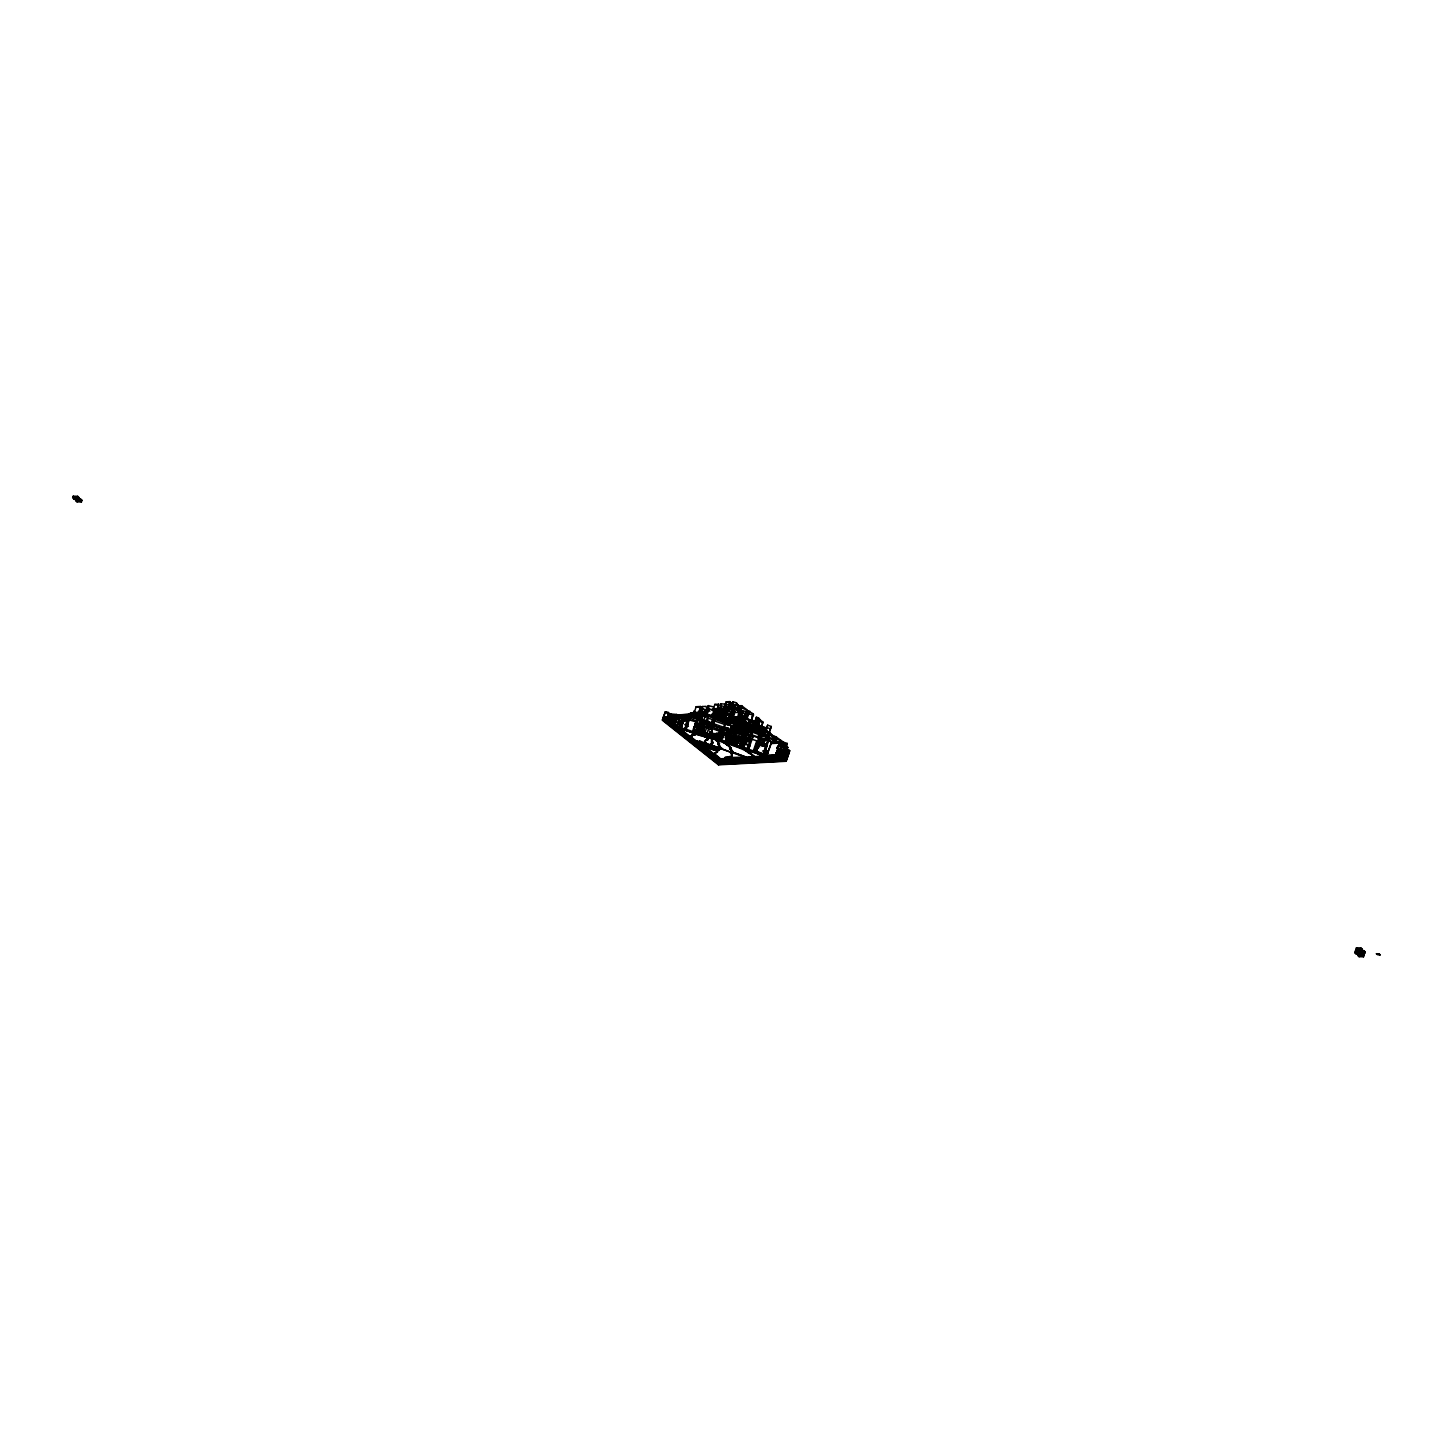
<?xml version="1.0" encoding="UTF-8"?>
<svg xmlns="http://www.w3.org/2000/svg" width="1453" height="1453" viewBox="0 0 1453 1453"><rect width="100%" height="100%" fill="white"/><g stroke="black" fill="none" stroke-linecap="round" stroke-linejoin="round"><path stroke-width="1.5" d="M716.547 734.128L722.795 737.416M717.6 734.8L722.595 735.218L720.125 733.474L716.801 733.42L718.309 735.327M719.289 733.293L719.035 734.183L722.522 733.928M708.81 725.792L711.153 724.92M713.514 723.921L709.227 725.537L713.241 724.72L709.391 722.94M753.308 724.03L751.691 722.323L755.015 721.85L753.689 722.25C751.019 723.739 754.361 720.179 751.655 720.797L752.872 713.641L747.605 710.59L748.113 712.733L745.207 718.872L741.375 717.746L740.667 715.494L742.356 710.662L747.133 711.825L747.714 714.204L743.064 712.896L742.356 710.662M748.422 725.864L731.531 715.948L748.295 726.282M748.985 725.447L737.87 719.889L734.528 716.747L748.222 724.593L749.585 728.171L746.388 728.825L749.73 727.771M749.53 725.029L749.348 726.337L747.696 723.322L736.181 716.729L743.591 721.723M772.687 739.541L775.484 741.738L772.506 740.34L772.905 737.706L775.448 738.378L754.743 721.978L756.541 716.91L755.07 722.177L756.559 725.882L755.451 726.228M767.311 739.977L769.6 733.365L773.541 735.963L772.506 740.34M774.231 741.266C776.919 735.363 772.033 741.575 775.666 741.684M774.286 740.721L772.796 739.541M786.273 748.531L785.964 749.621L789.342 752L776.447 752.672L775.739 754.688L779.989 742.683L765.949 736.344M787.871 747.441L786.927 746.679L787.871 747.441L785.946 752.182L786.509 749.04L785.746 750.82L787.435 751.71L776.574 752.273M788.361 754.815L754.307 756.613L743.101 748.241L742.973 745.407M743.609 741.43L741.829 740.848L744.735 741.847L743.9 743.082L736.653 738.705M743.101 743.046L745.952 742.501L743.518 742.338L743.7 741.139C740.158 741.23 739.559 735.672 738.723 740.739M779.48 745.825L781.351 740.54L785.782 744.554L780.588 742.792L781.351 740.54M781.314 747.133L783.076 742.047L787.199 743.427L784.729 751.056L782.441 749.875M782.386 750.257C786.127 747.205 782.368 739.686 781.696 746.969M756.777 733.347L757.721 729.678L764.096 731.749L764.914 729.315L761.626 728.225L760.754 730.841L763.497 731.549L762.498 734.673M724.357 734.528L725.447 733.511L722.413 732.911L723.431 734.201L721.396 739.886L725.991 741.52L726.482 739.014L729.261 739.05L733.402 741.684L732.584 744.136L730.278 743.282L732.984 742.901L730.696 742.083L731.967 741.847M731.622 742.61L732.076 741.212L733.965 742.32L731.967 741.212M786.109 749.185L788.289 750.638L786.218 749.875M783.076 742.047L780.915 748.586M682.202 718.89L681.711 721.251L676.898 718.381L674.791 724.429L676.753 725.138L679.114 717.873L682.202 718.89L679.604 727.299L677.588 726.645M784.729 751.056L785.437 748.495M773.541 741.411L775.63 741.339L776.61 738.742L780.352 739.958L778.626 746.933M761.245 739.958L764.968 741.212L766.821 735.2L761.554 732.403L760.119 736.526M692.191 735.472L689.103 736.326L694.97 734.419M692.173 735.272L694.734 735.127L696.514 733.347M695.061 733.91L698.73 733.892M693.099 729.043L695.842 730.623L698.475 729.806L699.329 727.39L696.695 728.207L695.787 730.986L699.511 733.256L702.217 732.584L702.907 730.568L698.802 731.586L699.274 729.987M699.656 730.369L700.164 728.643L704.087 728.316L700.201 726.228L699.075 726.682L700.818 727.626L699.402 728.571L694.952 723.903L698.693 724.048L696.586 722.849M702.453 724.52L702.144 725.61L702.126 724.284M705.94 743.155L704.868 742.32L705.522 740.485L707.302 739.759M706.176 742.447L705.867 743.464L705.123 741.611M708.229 737.234L710.045 735.345L708.864 736.417M711.57 740.976L712.66 738.814L710.59 732.984M711.425 741.575L711.807 740.267L712.588 742.864L711.661 740.867M710.898 744.808L711.934 745.752L710.735 746.624L711.861 746.115L710.753 745.207L711.334 743.137L712.606 743.064L711.334 743.137M711.861 746.115L710.753 745.207M712.37 743.773L712.733 741.72M716.202 739.341L719.471 743.664L718.999 745.28L717.945 744.445L719.253 744.572L719.344 746.679M719.671 745.462L720.688 748.804M719.126 750.293L716.347 751.328L720.761 748.913L719.471 748.967M720.615 749.312L720.942 748.095L719.635 747.95M727.19 735.727L727.39 734.401L743.972 740.195M732.185 754.216L731.749 756.05L724.993 757.703L731.604 756.45C733.801 754.616 729.406 752.254 732.04 754.616M730.986 753.78L732.693 751.891L731.204 750.166M732.258 753.707L732.802 751.582L730.441 747.895C723.903 740.086 714.822 741.811 713.732 737.052M741.339 717.855L739.922 718.309L741.557 716.928L739.65 714.331M749.494 725.919L746.315 726.554L750.111 726.427L750.293 724.593L740.049 717.909M749.076 729.152L752.254 727.099L749.003 721.251L751.873 720.27L752.708 721.505M750.965 727.154L752.327 726.791L751.11 726.337M753.998 726.791L753.181 725.138M749.076 730.859L752.472 727.481L752.145 728.607L753.417 728.534L753.889 726.918M757.285 727.899L757.812 728.788M769.963 733.129L768.564 734.146L770.054 732.784L768.855 732.33M782.005 750.329L783.912 751.201L779.861 750.565L777.264 747.332L780.842 749.73M761.772 736.162L760.409 735.708L759.392 739.323L761.554 732.403M703.143 735.291L703.997 732.712L706.031 732.748L706.104 734.128L705.395 736.144L703.143 735.291L705.413 734.837M703.997 732.712L706.104 734.128M749.657 736.962L750.947 734.946L756.613 737.325M741.339 741.993L742.247 739.123L741.193 742.41M717.655 739.232L721.178 739.468L721.887 737.452L718.472 736.816L717.655 739.232L720.761 740.394L721.324 739.068L719.562 738.796M718.472 736.816L721.451 738.36L721.887 737.452M772.651 742.338L774.358 740.867M712.333 715.221L711.171 715.366L714.64 716.456L716.22 711.461L719.562 712.46L719.108 716.529C717.074 716.492 708.737 714.131 715.021 715.167C715.584 712.678 717.945 712.842 715.984 714.93L715.148 717.382L708.864 715.239L712.206 715.621M685.634 725.737L689.085 715.784L694.316 718.091L692.627 719.526L696.132 720.742L693.008 731.694L685.943 729.206C688.559 726.936 683.037 724.121 688.395 726.409M689.085 715.784L690.284 717.146L685.943 729.206M735.109 737.652L738.051 739.613L735.109 737.652L732.911 743.773L736.199 744.935L733.256 742.992M778.281 746.243L779.135 743.464M787.199 743.427L786.491 745.97L784.166 745.171M764.26 730.223L761.263 729.17L764.26 730.223L765.204 727.608L762.189 726.591L760.718 731.567L757.249 730.096L758.266 726.246L751.074 720.543M758.339 726.845L761.39 728.807L761.862 727.39L758.266 726.246L757.249 730.096M749.766 745.77L748.64 749.221L753.308 750.91L756.813 740.812C759.283 742.047 757.921 737.361 760.682 739.395L761.19 738.142L750.474 734.31L749.93 735.527L752.963 736.617L752.091 739.305L756.813 740.812M758.066 738.978L758.775 736.762L763.66 738.469L761.572 744.408L756.94 742.192M759.846 735.272L761.445 735.836L761.971 734.274L758.902 733.202M762.952 731.458L760.682 732.73L757.721 731.658L758.412 729.86L762.952 731.458L761.445 735.836M769.6 733.365L769.218 734.455L776.229 736.889L780.533 740.303L774.994 738.669M742.374 728.28L744.663 728.443C738.07 721.324 741.829 723.14 744.808 728.044C741.393 728.843 747.641 731.44 748.858 730.223M745.68 727.644L744.408 725.065L728.679 717.709L731.531 717.782L731.004 714.949M744.227 742.211L742.465 747.187L739.958 746.206L740.503 744.608L743.446 745.571M743.555 728.171L742.138 727.208L745.698 728.843L741.993 727.608L746.188 727.59L746.461 726.137M757.794 737.724L758.284 736.271M759.592 732.512L758.92 734.473L752.109 732.112L752.781 730.223L759.592 732.512L758.139 736.671M73.213 496.218L72.65 497.834L74.103 499.178L78.498 499.251L79.061 497.634L77.608 496.29L73.213 496.218L74.666 497.562L79.061 497.634M74.103 499.178L74.666 497.562M75.574 500.522L76.137 498.906L80.533 498.978L81.986 500.322L81.422 501.939L77.027 501.866L75.574 500.522L79.969 500.595L81.422 501.939M77.608 496.29L77.045 497.907L78.498 499.251M77.027 501.866L77.59 500.25L76.137 498.906M79.969 500.595L80.533 498.978M669.506 718.472L670.759 714.84L672.049 716.928C674.501 716.529 672.557 722.159 670.777 720.561L669.942 718.908L668.126 719.126L669.724 714.549L668.235 712.261L665.202 711.897L662.314 720.179L718.472 764.823L786.109 761.281L789.76 750.783L786.491 749.058M665.801 711.879L663.858 715.73L720.016 760.391L787.653 756.85M665.202 711.897L668.253 714.331L666.909 718.163L668.398 718.4M668.689 716.474L668.507 719.435L668.689 716.474L671.504 718.599L669.361 717.019M668.489 719.072L669.324 716.656M671.704 717.292L672.103 714.131L670.741 713.895L669.797 716.129M670.741 713.895L669.034 713.423L670.378 715.784L669.415 718.327L668.362 718.145M669.942 718.908L670.65 716.892M670.905 718.527L670.796 720.615M670.541 721.051L672.049 716.928M707.157 713.078L672.648 715.276L678.569 716.202M671.758 720.724L673.03 717.092M672.666 721.088L673.175 717.328M673.92 717.455L672.757 721.233L676.517 722.268L675.609 720.779M674.573 719.344L674.446 723.848L674.755 721.306L671.377 718.636L674.573 719.344L674.755 721.306M675.899 716.874L676.735 714.458L673.03 714.168L674.464 715.73L678.17 716.038L676.735 714.458M674.882 721.578L676.135 717.945L674.01 717.6M674.446 723.848L676.135 717.945M676.299 719.834L677.352 716.765L683.164 717.364L688.304 720.27M679.695 720.597L677.588 727.154L679.568 727.79L680.858 724.629L679.986 724.266M679.568 727.79L682.71 719.217L681.112 722.995M707.92 739.686L705.886 740.231L707.92 739.686L707.03 738.596L708.901 736.308L711.007 737.198L710.299 738.378L695.66 734.183L680.894 728.225L684.526 718.509L696.387 721.996L696.132 720.742M677.352 716.765L676.026 715.893L685.907 715.33L681.094 727.717L684.726 729.061L685.58 727.154M685.925 719.943L688.032 719.834L684.726 729.061M686.07 720.034L686.779 718L686.942 720.543M686.706 719.907L687.778 716.856L685.907 715.33M684.036 729.551L695.751 733.874M687.796 718.527L684.29 717.528M689.503 713.605L694.934 717.201L689.503 713.605L707.302 712.678M707.23 712.279L690.756 713.132L702.235 719.126M686.488 726.7L689.848 717.019M691.392 714.295L690.756 713.132M686.561 730.877L681.039 727.826M693.081 712.624L702.18 717.836L693.081 712.624L698.748 713.732L700.437 706.485L696.169 706.721L693.862 713.768M691.392 718.981L692.5 715.802L697.04 717.219L694.952 718.036L691.446 716.147L692.5 715.802M692.663 715.13L691.537 713.895M693.989 710.989L693.299 713.005L694.516 711.153M694.189 715.802L695.624 715.33L702.38 718.726M695.133 712.914L703.179 716.492L694.207 712.17L698.875 713.314L698.548 711.934L707.52 711.48M701 713.423L700.473 711.443L698.675 711.534L699.02 712.914L697.277 712.933L698.857 713.623M700.437 706.485L698.748 713.732M693.008 731.694L696.695 721.233M696.841 721.578L698.13 717.836L702.053 720.143M691.955 736.181L692.409 734.564M698.239 718.073L696.441 723.249L698.548 724.448L700.364 719.289L696.55 717.255L694.57 717.964L698.112 719.98L700.364 719.289M702.18 706.558L702.816 708.937L707.048 709.954L706.085 706.376L702.18 706.558L700.328 711.843L700.982 714.222L705.195 715.239L708.247 705.613L713.26 706.848L714.113 710.136L712.061 716.02L707.048 714.785L706.194 711.498M693.771 732.475L694.806 729.878L699.619 731.694L698.584 734.292L693.771 732.475L694.806 729.878M694.825 724.302L696.314 725.138L698.112 719.98M695.696 724.375L697.531 726.954L696.496 727.39M700.982 714.222L702.816 708.937M696.586 732.839L695.66 731.586L699.656 732.857L702.362 732.167L698.366 730.841M699.619 719.816L701.2 719.834L699.274 718.781M694.734 735.127L695.188 733.511M702.689 732.494L697.93 728.607L695.787 730.986M698.403 727.335L696.75 725.229M701.781 723.322C705.232 719.526 698.021 730.024 702.762 720.034L700.618 720.742L699.347 724.375L696.714 725.701L697.567 726.573M696.368 733.747L695.66 731.586M700.727 721.342L702.943 714.967L715.294 717.873L713.096 725.011M697.422 731.495L695.515 731.985M699.638 725.083L701.381 726.028L700.673 728.044L698.929 727.099L700.764 724.611L704.651 726.7M702.943 714.967L701.109 722.087L702.762 722.995M699.928 726.609L702.071 727.771L701.363 729.787L699.238 728.643L701.381 726.028L703.979 727.59L703.47 728.571M701.799 722.05L705.268 723.921L706.812 723.285L703.343 721.414L701.799 722.05L698.929 727.099M698.802 731.586L700.782 729.261L702.907 730.568M699.783 729.86L700.164 728.643M705.341 714.84L730.114 723.303C731.113 727.426 719.035 722.177 730.532 724.175M703.579 731.84L700.055 729.061M703.325 715.711L704.996 716.62L701.926 725.483L700.382 726.137L703.833 727.989M706.776 710.898L705.595 709.99L709.972 711.116M707.193 709.899L708.156 710.662L707.32 709.5M699.511 733.256L700.782 729.261M700.8 730.06L700.019 729.152M705.886 715.948L705.05 714.767M706.485 710.699L706.013 712.442M700.164 733.765L700.855 731.749L704.015 731.386L705.813 732.675L705.105 734.691L701.926 735.036L700.164 733.765L703.325 733.402L705.105 734.691M703.579 725.174L701.944 729.896L703.652 731.24L705.304 726.518L703.579 725.174L706.031 724.121L709.682 726.645L705.304 726.518M707.048 714.785L709.1 708.901L708.247 705.613M707.793 737.979L700.709 735.109M787.926 756.032L720.307 759.574L702.889 745.734L716.983 750.747L718.2 747.478L699.529 741.012L698.839 743.028L717.491 749.494M706.285 721.578L707.756 717.328L704.996 716.62M701.926 735.036L702.634 733.02L705.813 732.675M706.539 722.286L707.756 717.328M708.229 716.729L709.645 716.256M703.325 733.402L704.015 731.386M707.03 722.668L708.029 718.036M710.88 724.993L706.321 725.901M706.794 727.317L705.05 732.312L706.794 733.983L708.537 728.988L706.794 727.317L710.154 727.426L712.297 729.479L710.553 734.473L708.392 734.401L710.008 735.454M710.117 724.357L714.022 723.158L713.387 724.974L709.554 725.973L710.19 724.157L707.811 725.029M710.808 716.093L709.191 714.985M713.35 709.173L714.822 704.396L718.69 704.196L717.437 710.245L713.296 708.792L733.038 707.756M704.632 734.564L705.341 732.548M712.533 709.99L714.567 711.807L715.185 709.554L716.438 709.845L714.84 714.458L712.224 713.841M705.323 736.58L706.031 732.748M721.523 711.516C697.658 704.996 734.855 716.093 714.803 710.862L713.859 712.043L714.567 710.027M708.501 726.082L709.827 722.304L706.013 720.143L703.833 720.87L707.883 723.158L709.827 722.304M711.897 716.947L730.387 724.575M708.937 726.337L708.919 724.884M712.642 715.948L718.109 716.874L718.89 714.767L720.052 715.82L715.984 714.93M707.829 737.924L705.486 736.617L710.463 737.942M705.014 741.902L706.049 742.864L703.343 743.972L702.743 746.134L713.568 750.02L714.022 748.785L717.255 749.948L718.2 747.478M713.496 714.513L718.89 714.767M714.64 716.456L716.275 709.3L718.527 709.827L718.418 713.913L714.113 712.878L714.803 710.862M710.245 724.847L710.172 725.81L712.46 719.344L715.312 718.636M713.096 716.819L719.344 717.836L719.798 715.021M708.446 737.615L706.739 735.817L710.862 737.597L712.115 733.456L711.643 737.779M704.868 742.32L705.758 739.777L705.014 741.702M707.211 735.999L706.903 737.052L706.885 735.218L703.615 731.749M712.46 721.832L714.004 722.214L712.497 721.723L713.659 723.521L711.153 724.193L710.59 725.81L713.096 725.138M711.116 725.483L711.28 724.52M708.392 734.528L708.701 733.493L709.754 734.564M711.57 725.21L713.786 718.835M718.69 704.196L717.437 710.245M707.03 738.596L708.337 738.742M714.658 714.713L716.22 711.461M717.437 709.046L721.16 712.242L717.292 708.192L721.269 707.974M707.52 738.269L708.12 737.107L710.426 738.051M724.738 724.629L725.301 723.013L714.858 719.308L711.516 728.371L721.941 732.076L722.504 730.459L711.57 726.772L714.785 720.924M713.804 720.942L711.57 726.772M708.083 737.634L709.663 736.707M715.294 717.873L713.078 724.248L708.955 723.285M717.473 735.363L711.48 735.272L710.699 736.526L712.115 732.821L710.408 732.639L711.225 736.362M710.226 734.473L712.297 729.479M719.108 711.57L717.292 714.349L715.385 713.895L715.294 714.858M719.162 715.748L723.776 717.219L726.228 706.975L725.501 704.106L720.979 703.833L720.034 710.099L724.756 711.207M709.518 737.161L708.901 736.308M715.148 717.382L726.809 720.361L740.685 726.845M717.346 714.513L718.182 712.097M708.428 747.26L706.049 748.241L708.428 747.26L717.128 750.347M715.875 711.461L717.964 711.443L718.236 713.877L720.379 708.12L723.521 708.882L722.74 714.295L719.526 713.278L719.126 711.752L720.579 712.297M718.981 711.298L721.651 711.116M707.048 736.653L710.735 737.997L711.48 733.474L710.408 732.639M714.168 735.109L712.642 735.89L713.932 735.345L711.28 731.386M720.034 710.099L720.979 703.833M740.558 727.263L717.691 717.237M718.109 716.874L719.562 712.46M712.479 733.511L712.079 732.239M718.363 713.459L724.193 716.002L723.776 717.219M719.526 713.278L720.379 708.12M744.099 728.661L743.137 725.937L734.855 721.723L714.912 715.639M712.715 734.582L711.625 734.873M720.379 713.714L720.797 709.645M711.425 739.777L712.696 739.704M706.449 736.671L705.813 733.965L713.096 734.946L713.877 733.674L713.823 735.654M724.193 716.002L723.757 714.367L721.051 713.605L720.198 716.383L720.561 713.695L719.344 717.836L740.54 725.955L736.09 723.485M713.95 739.177L712.896 735.182M719.598 718.036L718.327 716.383M712.66 738.814L711.843 737.252M713.932 735.817L712.606 733.111M719.181 713.859L723.63 714.767L723.903 716.801L720.652 716.492L725.755 718.036M713.586 737.452L713.223 735.89M714.803 734.51L716.656 733.819M742.356 725.519L720.597 717.201M724.902 705.559L726.209 701.817L729.987 701.617L728.389 708.392M724.03 708.337L725.501 704.106M788.489 754.416L754.161 757.013C743.373 745.988 726.01 745.879 714.331 737.016C713.005 739.577 716.293 734.818 713.841 736.762M721.487 717.146L720.779 716.093M723.34 715.566L722.177 715.276L722.595 714.059M714.749 736.526L717.273 735.509M725.501 708.737L724.066 707.048M714.894 737.18L715.602 735.164L719.834 737.125L714.894 737.18L716.038 738.215L716.747 736.199L715.602 735.164M723.158 713.568L722.559 712.733L726.464 714.041M723.957 711.225L723.521 712.624L725.138 712.152M726.391 704.269L724.884 708.592L725.574 711.171L727.081 706.866L726.391 704.269L729.842 705.105L728.462 710.989M722.867 735.89L716.838 733.583L720.107 736.271L719.144 739.141L716.147 739.105L715.148 738.197L716.801 733.42M721.651 718.835L725.665 719.126L735.345 723.14M722.105 733.493L720.034 738.978L715.675 736.435L716.838 733.583M714.912 734.201L716.293 736.017L715.058 733.801M722.849 717.6L725.901 717.637L724.448 717.128L723.957 714.077M727.826 710.463L732.185 711.57L732.839 713.986L729.842 713.26L728.48 718.854L724.302 717.528C721.069 711.443 730.514 704.578 726.736 715.167M716.147 739.105L718 734.346M725.792 712.642L726.3 713.568L722.831 710.317L724.884 710.808L724.175 707.938M719.798 731.24L722.577 731.749L721.941 733.365M719.998 730.768L714.803 728.807L719.998 730.768L720.416 729.678M724.302 717.528L725.901 712.933L725.41 709.881M728.679 705.359L729.987 701.617M713.568 750.02L714.458 747.568L717.673 748.731M717.945 744.445L719.217 744.372L717.637 741.756L714.059 738.869M715.948 735.254L718.944 734.837M726.228 715.058L727.771 710.245M719.616 733.765L718.781 736.181L715.984 735.999M720.833 731.131L722.541 731.84M728.825 707.992L729.842 705.105M718.799 735.236L720.125 733.474L712.043 733.656M725.737 717.964L727.335 713.369L725.901 712.933M721.124 736.925L719.78 735.4L720.561 733.166M725.846 718.272L727.335 713.369M717.546 751.782L713.714 753.816L717.401 752.182L716.492 750.929M722.577 728.861L722.014 730.478L723.576 728.843L712.133 725.156M729.043 711.135L730.078 705.995M718.054 742.628L718.69 743.209M728.716 711.934L730.35 706.067M720.761 737.961L721.614 735.545L720.034 738.978M723.067 728.843L723.63 727.245L713.205 723.54L712.642 725.156L723.067 728.843L725.301 723.013M732.185 710.517L728.679 706.394L733.602 706.14M732.548 701.926L733.075 704.196L737.634 705.323C737.325 701.309 729.86 700.4 731.022 706.285L731.549 708.555L734.6 709.3M721.523 735.055L723.013 732.748L727.717 733.075M722.177 732.784L726.536 733.493L728.08 735.708L725.991 741.52M732.839 701.908L731.331 706.267L733.42 706.757M718.599 743.5L719.326 744.063M723.013 735.49L721.85 735.327L722.976 734.746M722.559 733.402L723.013 732.748M730.895 709.282L730.35 708.011M721.796 735.799L721.905 734.274L720.216 734.183L721.56 735.727M747.587 726.482L732.784 718.472L728.389 717.473L727.899 718.763L740.213 724.284M728.48 718.854L729.842 713.26M731.549 708.555L733.075 704.196M720.761 740.394L721.451 738.36M724.411 729.915L726.682 729.224M724.666 729.261L723.776 728.516L726.282 729.333M728.679 717.709L736.344 720.997M723.594 732.893L722.141 733.384M731.694 710.136L731.041 708.864M719.689 738.396L722.468 738.324L724.248 732.802M728.879 719.144L728.044 718.363M728.244 717.873L731.24 718.599L730.714 715.766L731.386 718.182L729.115 717.201M733.91 706.067C730.241 721.269 733.783 699.565 734.383 707.302L732.584 712.424L733.874 704.923L735.854 705.413L731.24 718.599M719.162 748.567L710.826 745.425L720.634 749.058L720.942 748.095M729.987 717.709L729.243 716.801L731.658 717.382M725.447 732.966L726.682 733.565M737.888 711.916L738.451 705.577L735.727 704.868L734.056 710.535L732.021 710.68M723.031 742.102L721.088 739.541M726.064 733.002L727.553 732.948L726.881 733.565M727.644 731.186L726.736 730.986L728.788 728.262M727.136 729.969L724.266 729.787M730.641 720.27L729.715 719.035M723.376 741.775L763.897 755.705L743.882 749.385M731.604 718.109L746.188 724.575L747.732 726.082L747.242 727.335M733.456 713.332L734.037 712.351L733.184 713.75M735.708 705.958L736.725 703.052M727.099 733.038L732.93 735.454L733.493 733.838L729.152 732.294L728.552 734.019L730.26 729.642L732.003 730.096M728.262 729.624L730.805 729.678L730.151 730.423M732.621 713.932L732.966 715.675L731.24 714.149M734.292 712.751L733.075 714.059M724.066 742.828L723.267 741.393M729.533 729.624L729.006 729.606M733.42 716.91L735.073 712.152L734.128 709.573L740.104 711.007L740.994 713.278L739.341 718.054L733.42 716.91L732.475 714.331M712.024 745.534L745.952 757.449L754.27 756.704M728.171 738.633L729.588 738.088L727.39 734.401M727.971 732.966L722.722 731.204L725.229 724.629L714.295 720.924M726.536 738.015L727.172 739.032L725.374 737.216M727.826 742.665L728.225 741.593L730.659 742.465L730.26 743.536L727.826 742.665L730.151 736.471L727.572 736.38L726.282 733.547L727.935 734.074L727.226 736.09L729.442 738.487L725.901 737.089M730.732 726.282L733.438 726.536M732.548 721.088L730.786 719.871M726.337 739.414L729.134 739.468L732.112 741.902L726.337 739.414L727.045 737.397L729.824 737.452L733.783 740.739L728.062 738.033M731.803 737.343L727.862 735.654L731.84 737.252M732.821 721.197L734.237 720.724L744.263 725.483L745.353 728.116L745.97 726.791M725.338 743.664L724.302 742.12M731.586 725.919L729.152 732.294M738.451 705.577L737.27 708.991L742.447 713.187M730.605 726.682L731.785 726.3M718.472 764.823L720.579 758.775L788.216 755.233M726.137 741.175L731.767 742.211M743.064 737.234L730.151 732.294L731.477 728.716L741.829 732.439L744.499 725.301L741.884 724.375L739.922 729.569L740.485 727.953L737.034 727.281M731.931 727.263L734.709 726.464M726.391 744.499L725.574 742.955M727.481 740.685L728.316 738.233M732.149 726.391L730.768 726.536L732.693 726.464M732.076 737.016L731.368 739.032L729.17 737.234L729.878 735.218L734.728 736.798L732.076 737.016L729.878 735.218M740.703 727.572L737.052 727.644L737.416 726.046L733.928 724.811L733.329 726.536L725.083 723.576L740.467 728.353M740.031 706.612L737.525 704.614L740.031 706.612L738.778 710.245L736.707 709.754M733.057 727.39L733.62 725.792L740.249 727.208L737.198 727.245L740.467 729.006M736.453 717.673L739.631 717.237L738.723 714.967M740.921 705.595L739.068 710.971L741.811 705.831L740.921 705.595L741.593 708.011L739.722 713.387M727.245 745.353L726.645 743.791M733.983 726.409L732.566 726.881M735 742.465L733.928 741.629L736.017 736.235L733.765 735.4L733.057 737.416L734.274 738.342L729.315 736.834L730.75 738.524L727.862 735.654M729.17 737.234L730.587 737.216L731.277 735.2M737.47 717.746L739.123 712.951L740.994 713.278M727.081 741.484L729.606 741.339M731.458 736.29L744.118 739.795M739.468 713.332L741.593 708.011M730.587 737.216L731.876 735.672M730.568 740.412L731.131 739.177L733.928 740.322M730.26 743.536L731.44 740.176L727.317 738.633M732.639 738.705L735.036 738.596L734.491 740.976L731.658 739.577L733.166 735.599M739.159 722.65L738.088 721.796M741.411 717.346L740.485 716.093M746.061 757.14L732.657 752.2L746.097 757.031L724.993 757.703M733.057 737.416L735.055 732.221L743.627 735.618L742.501 738.851L733.801 735.763M738.56 721.778L739.014 720.797M730.641 749.694L729.824 748.132L731.113 748.059L730.641 749.694L732.566 752.291M731.549 743.064L733.529 737.924L737.18 738.887M732.911 740.376L733.638 738.233L737.143 739.323L735.581 741.611M730.441 747.895L727.499 744.644M739.849 744.735L739.323 746.061L736.562 745.08L738.814 738.742L737.924 737.797L734.419 737.034L733.402 739.432L731.658 739.577M732.149 738.978L734.019 738.814L736.017 736.235M737.852 727.608L739.74 727.317L739.232 728.334M739.922 718.309L741.121 718.763M741.193 718.254L743.064 712.896M732.584 744.136L733.402 741.684M738.051 728.044L740.812 727.971M738.269 729.243L739.704 725.047L744.935 726.9L743.718 730.151L744.372 728.516L739.068 726.682M741.066 727.808L737.47 727.626L740.848 727.172M740.976 719.162L742.392 718.69M731.785 735.745L735.581 738.941L733.111 737.27M739.995 728.498L738.197 727.626M743.482 718.363L745.171 713.35M745.571 713.369L746.806 709.79L741.811 705.831M736.035 741.103L738.16 742.229L736.58 740.939M739.995 729.551L739.432 731.168L737.942 729.915M741.884 724.375L741.321 725.991L743.936 726.918L744.499 725.301M750.238 725.882L743.718 719.526M732.802 751.582L732.403 752.908L722.413 749.203M737.615 737.361C749.966 747.278 727.39 730.623 744.208 739.486L744.989 740.067M738.033 737.724L738.088 740.431L738.796 738.415M744.717 718.636L746.406 713.786M746.007 715.039L747.605 710.59M736.199 744.935L738.324 738.742M741.847 728.371L745.807 730.096L743.645 735.926L745.353 736.653M745.207 718.872L746.896 714.022M744.426 721.905L749.403 725.428M738.887 740.285L734.419 737.034M745.734 727.753L741.52 728.316M741.829 732.439L742.392 730.823L736.308 728.661M742.519 730.496L743.5 727.535L742.519 727.408L745.098 728.897M751.655 720.797L746.37 719.489L748.113 712.733M738.505 728.298L744.59 730.459L743.773 732.712L742.047 732.094L743.155 728.879L746.206 727.281L741.302 728.462M743.682 727.771L742.592 728.389M738.596 743.082L736.562 742.047L740.739 743.718M744.081 728.498L744.208 726.772M749.694 711.098L747.696 716.838L745.607 716.311M739.904 741.175L740.612 739.159M744.426 728.788L744.971 727.699M723.412 727.808L742.883 734.982L743.446 733.384L732.13 729.37M745.153 728.316L745.353 727.226M739.323 746.061L741.557 739.813L738.832 738.905L738.433 739.759L741.175 740.739M741.557 739.813L740.195 745.534M743.845 728.534L745.189 729.642L744.644 731.259L749.203 730.441L748.477 731.803M745.607 728.153L746.206 727.281L744.39 728.28M740.322 744.39L739.305 743.664L742.665 745.171M739.958 746.206L742.519 738.832L744.208 740.34L742.519 738.832M743.718 728.934L747.55 728.734L746.606 727.771L748.422 726.1M742.683 739.486L741.575 741.248M751.473 725.029L749.003 721.251M748.949 721.959L749.566 720.615M743.3 739.523L742.955 741.23L747.895 741.611M748.204 725.991L748.168 728.643L747.914 726.845M747.55 728.734L746.043 727.989M743.609 741.193L746.206 734.274L743.518 742.356M747.841 729.006L749.112 728.934M749.73 727.717L748.676 726.863L750.257 726.028M749.439 721.033L750.856 720.561M743.791 742.429L746.061 742.211M746.479 734.019L746.951 732.875M747.478 731.949L746.896 734.165L750.783 738.451L747.859 738.996M751.455 719.925L752.981 714.077M747.296 740.34L744.899 737.706M748.059 734.709L746.987 733.874L748.386 735.89M747.895 729.37L749.149 729.424L748.277 730.496L750.82 733.22M751.455 720.761L753.435 714.204M742.665 747.369L743.391 746.079L739.777 744.917M747.441 739.94L746.896 741.302L744.372 739.05M746.951 734.419L748.495 729.969M747.696 729.406L750.493 728.371M750.711 720.96L751.873 720.27M743.264 746.497L744.735 741.847M744.971 737.761L749.675 738.578L752.781 730.223M747.46 734.274L749.149 729.424M750.111 726.427L750.384 725.483M746.152 743.3L743.7 741.466L745.171 742.047M743.101 748.241L742.81 746.951M744.753 744.208L746.17 743.754L742.737 743.7M751.728 720.688L752.926 720.488M743.536 747.859L746.878 738.396L750.42 739.631L747.005 749.094L743.536 747.859L744.771 744.445M752.563 722.668L753.144 720.652M746.115 738.378L747.641 737.615M751.001 732.712C749.875 734.728 748.949 729.987 752.309 734.401M752.836 722.65L751.691 722.323M748.241 736.29L748.549 736.889M750.493 729.806L751.51 728.716M743.101 740.812L746.715 741.756L747.587 739.541M750.929 738.051L748.077 737.815M748.458 737.18L750.293 737.307M752.454 731.168L751.364 729.115M749.748 736.725L749.457 735.763L750.238 736.725M752.963 725.846L754.125 726.391L753.417 728.534M747.859 741.484L750.474 734.31M751.455 729.006L753.762 724.048M754.089 724.793L752.836 727.045M754.815 722.577L761.663 726.9M751.255 733.547L748.422 730.096M752.872 729.261L752.273 732.966L752.872 729.261L757.612 730.913L757.013 732.312L752.999 730.805L752.164 733.22M757.049 724.284C752.999 723.521 757.158 713.695 759.81 719.507L758.066 724.557C753.707 725.574 763.025 711.77 756.777 724.339M755.542 723.34L757.358 717.564M753.471 730.06L750.965 732.821M755.342 722.995L757.195 717.582M755.197 726.191L757.776 725.029L761.517 726.373L771.016 734.982L771.361 734.11M754.652 729.569C756.613 728.153 753.816 730.913 757.558 732.621M749.058 746.243L747.659 745.443L749.512 746.551M755.923 729.497L755.578 727.626L756.069 729.097M755.578 727.136L756.359 725.501L755.851 726.318M748.64 749.221L752.963 736.617M761.336 727.154L763.061 722.195L760.337 727.39L756.977 725.301L759.81 719.507M755.814 730.714L754.961 729.46M756.323 725.61L757.776 725.029M748.277 752.872L743.228 747.841M763.061 722.195L760.264 719.98L758.539 724.938L756.977 725.301M756.486 731.586L755.96 730.314M757.285 730.877L757.721 729.678M757.794 727.208L762.135 726.881M749.984 753.689L748.513 752.164M757.14 733.493L758.412 729.86M757.903 731.749L757.467 732.966L757.576 730.623M759.065 727.136L760.319 726.536M760.7 730.823L761.154 729.406L764.496 730.514M761.009 729.806L762.189 726.591M757.703 741.121L754.252 751.056L758.757 754.325L766.566 755.56L771.597 742.102L767.856 740.195L762.988 754.161L756.286 751.655L758.811 744.408L759.574 743.446L766.912 746.188L764.369 753.453L762.988 754.161M788.634 754.016L766.712 755.16L758.884 753.925L754.416 750.62L758.702 739.196M761.118 731.64L759.41 736.362L759.992 734.873L762.244 735.599M754.488 750.656L758.993 739.286M755.524 749.221L759.283 738.887M755.851 749.603L756.85 750.711L755.415 749.348M757.267 748.277C753.471 746.188 759.483 747.732 758.248 746.424M763.751 728.062L767.093 730.187M757.213 750.039L755.596 748.458M759.556 741.993L761.572 743.427C767.42 741.956 753.508 742.12 761.227 744.481M757.322 749.911L756.486 751.401L753.362 750.747M761.19 738.142L757.231 749.312L755.832 748.804M761.608 736.562L762.934 733.311L765.913 734.274L762.789 733.729M763.061 732.802L763.915 730.332L761.172 729.624M759.574 743.446L756.286 751.655M764.096 731.749L764.914 729.315M759.992 744.045L760.682 742.029M757.721 751.728L761.735 753.235M760.518 743.882L758.375 742.828L761.063 744.245M764.296 734.146L765.44 731.513L769.127 732.839L767.965 735.472L764.296 734.146L767.656 725.174L771.325 726.5L768.982 733.238L765.295 731.912L767.656 725.174M760.882 744.572L761.59 742.556M763.897 735.472L764.605 733.456L769.055 736.689M760.882 745.443L761.935 742.465M762.207 743.555L761.499 745.571L764.714 745.988L765.422 743.972L763.751 743.318L762.207 743.555L766.621 745.407M765.295 736.035L769.527 735.454M765.568 736.762L766.276 734.746M762.389 746.243L765.513 737.833L770.453 740.376M765.804 736.744L766.512 734.728M763.043 745.335L763.751 743.318M765.404 739.305L766.821 735.2M767.238 735.799L769.382 735.854M766.094 739.631L766.784 737.615L769.781 737.924M761.063 755.142L757.176 753.399M761.772 743.845L764.26 745.807L761.626 744.245M766.385 739.613L767.093 737.597M767.965 735.472L771.325 726.5M766.058 746.206L770.417 733.656M767.202 754.252L763.679 754.071L766.93 754.888M763.969 754.034L768.728 740.521M768.837 739.74L769.527 737.724M764.714 753.58L767.329 753.853M765.295 751.909L767.856 752.581M764.986 754.307L767.075 754.47M765.767 751.274C758.92 750.093 774.286 753.344 765.168 750.529M765.168 752.309L766.167 752.109M766.294 753.944L766.494 752.872L764.641 752.454M765.313 750.111L767.366 750.874L764.768 750.638M772.651 735.636L772.197 736.453L763.061 728.026M766.712 754.071L768.128 752.073L765.041 750.929L764.659 749.348M772.269 739.65L773.541 735.963M771.597 742.102L767.565 753.689L764.478 752.545M772.342 736.035L773.287 736.998L772.052 737.979M776.229 736.889L775.375 739.359L772.615 738.524M775.393 742.265L776.61 738.742M776.992 748.313L777.246 747.423L780.879 749.639M779.48 743.119L781.024 744.354L778.717 743.609L781.169 743.954L779.607 742.719M782.822 742.701C782.241 758.629 772.124 742.774 781.896 751.419M775.956 754.27L779.989 742.683M780.606 742.61L779.335 746.243L780.225 743.754L781.46 744.19M778.499 750.983L777.9 750.166L780.007 750.438L777.101 748.004M782.441 742.701L779.861 750.838M785.02 746.134C779.189 748.422 781.133 742.665 785.02 746.134L783.276 751.128L776.865 751.473M783.948 751.092L781.896 750.638L787.58 751.292L785.891 750.42L787.308 752.109L789.76 750.783M785.619 751.237L786.927 746.679M785.328 747.478L786.636 748.64L786.327 751.31M786.872 749.748L786.164 751.891M788.561 749.839L788.144 751.056L786.073 750.275M788.452 751.292L788.852 750.075M1355.322 951.061L1356.775 952.405L1361.17 952.478L1360.607 954.094L1356.212 954.022L1354.759 952.678L1355.322 951.061L1359.717 951.134M1355.885 949.445L1356.448 947.828L1360.843 947.901L1362.296 949.245L1361.733 950.861L1357.338 950.789L1355.885 949.445L1360.28 949.517L1361.733 950.861M1356.212 954.022L1356.775 952.405M1357.338 950.789L1357.901 949.172L1356.448 947.828M1357.683 955.366L1358.246 953.749L1362.623 953.822L1364.095 955.166L1363.532 956.782L1359.136 956.71L1357.683 955.366L1362.079 955.438L1363.532 956.782M1358.809 952.133L1359.354 950.516L1363.749 950.589L1365.221 951.933L1364.658 953.549L1360.262 953.477L1358.809 952.133L1363.186 952.205L1364.658 953.549M1360.28 949.517L1360.843 947.901M1359.136 956.71L1359.699 955.093L1358.246 953.749M1360.262 953.477L1360.825 951.86L1359.354 950.516M1362.079 955.438L1362.623 953.822M1363.186 952.205L1363.749 950.589M1376.427 953.804L1380.314 954.748L1376.445 953.731L1379.369 953.767M1377.39 954.694L1380.314 954.748M761.572 744.408L762.534 741.702M763.66 738.469L762.189 740.558M746.878 738.396L746.061 740.594L749.53 741.829L750.42 739.631M754.906 750.783L756.105 746.697L757.939 747.296M719.834 731.15L719.289 732.548L722.341 733.62M721.941 732.076L724.175 726.246M724.103 730.223L724.647 728.825M726.736 730.986L727.917 727.953M730.151 732.294L732.058 727.408M730.314 732.058L731.368 729.352M733.928 724.811L731.586 730.986L733.166 726.772L736.635 728.007M737.416 726.046L735.69 730.587L737.071 726.718L743.155 728.879M739.704 725.047L738.07 729.588L732.784 727.735M742.047 732.094L744.027 732.058M744.281 728.534L744.935 726.9M742.883 734.982L745.371 728.498L739.268 726.337M742.501 738.851L745.807 730.096M743.337 742.011L745.135 737.325L747.932 738.215M700.509 743.427L701.145 741.593M747.005 749.094L748.168 746.079M758.72 745.244L757.649 748.113L755.397 748.713L756.414 749.566M758.92 744.644L756.45 743.391L758.866 744.844M689.321 719.526L690.284 717.146M714.458 747.568L703.452 744.118L699.529 741.012M755.433 728.026L756.069 726.7M680.858 724.629L679.677 727.499L677.697 726.863M680.894 728.225L682.347 724.647M721.396 739.886L718.926 735.781L716.42 735.618M721.578 734.473L723.431 734.201M716.983 750.747L717.637 749.094L703.343 743.972M722.468 738.324L722.886 737.18M757.213 729.17L759.683 729.37M728.08 735.708L727.662 736.725L723.067 735.073M749.348 736.326L750.856 733.111M765.204 727.608L760.173 726.936M732.911 743.773L733.384 742.574L736.834 744.408M765.513 737.833L764.714 739.631L768.201 740.848M763.915 742.392L763.134 744.19L765.422 743.972M688.123 719.853L687.269 721.76L683.636 720.416M727.172 735.654L727.59 734.564M736.562 745.08L737.107 743.827M753.635 727.626L754.125 726.391M786.019 752.182L786.218 750.148M753.035 725.556L752.545 721.905M771.906 738.378L773.287 736.998M776.447 752.672L777.083 751.038M767.856 740.195L770.017 738.524M766.784 755.16L767.838 752.89L762.607 750.965M765.132 750.892L767.983 752.472M751.51 732.675L752.036 731.694M745.698 735.708L747.568 731.912M747.005 733.529L745.552 736.126L743.863 735.381L745.643 735.89M744.572 738.941L746.442 735.145M744.154 740.158L745.879 736.762M748.349 730.387L746.733 733.311L747.605 733.62M747.151 733.129L749.003 729.824L745.207 729.66M746.588 734.746L748.44 731.44L747.677 733.075M745.607 737.561L746.243 736.435M699.619 731.694L694.461 730.459M698.584 734.292L699.056 733.311L696.732 732.439M752.436 727.59L752.981 726.627M747.441 733.638L747.823 732.675M710.808 736.235L711.77 734.473M753.78 729.842L756.196 725.81M766.912 746.188L765.513 746.896L758.811 744.408M764.115 753.635L764.805 752.236M707.629 737.961L708.337 736.925M701.218 724.193L701.962 723.049M778.517 748.695L777.137 747.732L780.279 749.766M748.077 731.186L742.374 729.079M747.932 731.586L744.771 730.859M747.223 733.602L748.023 732.657L744.208 732.475M747.096 734.019L743.936 733.293M746.878 734.619L747.605 733.856L743.791 733.692M747.805 728.207L741.175 728.861M752.018 728.698L753.29 730.841M751.11 729.951L753.671 727.826M757.376 727.535L759.211 726.736M749.167 730.55L750.638 729.406M786.618 749.694L787.653 749.712M707.756 737.561L707.266 739.868M714.022 753.308L720.579 758.775M715.076 736.181L715.239 734.873M687.65 718.527L685.326 719.78L683.201 718.599L686.779 718M708.646 725.683L710.517 724.92M699.238 728.643L700.673 728.044M687.124 725.41L688.123 724.993M696.841 725.301L701.49 723.667M697.767 726.246L702.308 724.938M696.35 727.118L700.509 725.537M684.708 724.738L687.033 723.939M707.193 725.864L709.355 725.12M702.834 723.231L699.311 724.502L696.06 722.486M699.202 724.811L701.527 724.03M696.314 725.138L698.548 724.448M697.93 728.607L696.496 728.97L702.217 732.584M738.814 738.742L737.652 739.032L739.141 739.65L737.506 739.123M736.943 741.048L738.106 740.758M760.264 719.98L758.72 720.343L762.062 722.432M757.612 717.855L758.793 719.235M713.205 734.637L714.785 734.455M713.677 724.157L711.098 722.468M731.168 737.688L733.638 738.233M745.298 727.917L741.411 728.08M732.294 738.578L735.327 738.251L733.329 737.397M764.605 733.456L762.316 734.528L766.784 737.615M749.966 737.779L748.894 738.851L746.261 737.979M728.171 706.83L733.456 706.539M724.593 707.411L733.329 706.957M724.466 707.811L733.184 707.357M713.205 709.191L732.893 708.156M712.388 709.627L726.191 708.901M704.578 710.444L708.901 710.208M712.242 710.027L726.155 709.3M704.433 710.844L708.755 710.608M707.375 711.879L693.898 712.588L694.988 713.314M700.273 713.151L697.422 712.515M671.631 715.33L707.102 713.477M673.72 715.621L698.094 714.349M677.098 715.839L695.133 714.894M738.796 712.569L739.74 712.533M685.979 715.766L692.754 715.421M734.001 713.26C731.077 712.896 735.69 715.076 733.311 713.35M667.799 717.11L663.294 717.346L719.453 761.99L787.09 758.448M720.452 715.003L719.289 715.348L719.943 714.095M715.13 716.038L716.583 716.91M698.13 717.836L696.714 718.309L698.003 718.254M734.564 726.863L731.64 726.718M752.291 728.207L753.562 728.135M752.254 728.298L753.526 728.244M692.282 734.964L694.879 734.728M719.035 734.001L720.452 733.474L719.181 733.602L719.98 735.4M720.434 733.638L719.144 733.692L719.526 735.018M689.212 736.017L692.1 735.781M721.451 734.891L722.559 733.819L728.589 736.108M712.751 735.581L714.041 735.527M711.534 739.468L712.842 739.305M745.443 740.939L742.065 740.14L741.593 741.084M704.723 743.137L706.013 743.064L704.687 743.228M712.497 743.373L711.225 743.446L712.46 743.482M718.182 743.736L719.471 743.664M736.181 743.064L737.852 743.228M718.054 744.136L719.362 743.972M744.735 742.774L746.297 742.973L743.555 741.865M745.752 742.901L743.246 742.646M770.816 743.573L779.771 743.119M778.626 745.171L779.734 745.117L778.844 744.39M778.481 745.589L779.589 745.516L778.99 743.99M730.75 749.385L729.697 748.531L731.004 748.368M729.588 748.84L730.859 748.767M777.5 746.588L778.427 745.825M731.131 753.38L732.403 753.308M768.056 752.2L766.312 751.855M776.719 751.873L785.946 751.383M776.302 753.072L789.197 752.4L785.692 749.621L787.726 750.892M776.156 753.489L789.052 752.799M776.011 753.889L788.925 753.217M775.884 754.289L788.779 753.617M788.071 755.633L720.434 759.174L706.194 747.841M787.798 756.432L720.161 759.973L689.358 735.618M787.508 757.249L719.871 760.791L663.712 716.147M787.381 757.649L719.744 761.19L663.585 716.547M787.235 758.048L719.598 761.59L663.44 716.947M786.945 758.866L719.326 762.407L663.149 717.746M786.818 759.265L719.181 762.807L663.022 718.163M786.672 759.665L719.035 763.206L662.877 718.563M786.527 760.064L718.89 763.606L662.731 718.963M786.382 760.482L718.763 764.006L662.604 719.362M786.255 760.882L718.617 764.423L662.459 719.78M743.827 740.594L727.281 734.691M742.774 741.03L743.682 740.994M687.778 716.856L679.604 717.982L682.383 719.326M713.732 734.074L714.912 734.037M714.24 722.541L712.37 722.123L713.95 721.687M716.129 735.218L717.382 735.2L716.801 734.001M716.747 736.199L716.838 737.089M713.714 734.201L719.889 734.165M711.734 734.564L717.691 734.546M77.59 500.25L81.986 500.322M1357.901 949.172L1362.296 949.245M1360.825 951.86L1365.221 951.933M1354.759 952.678L1359.154 952.75L1360.607 954.094M1359.699 955.093L1364.095 955.166M708.664 733.602L711.77 733.838L710.517 733.656M708.537 734.128L710.245 733.638M744.499 731.676L748.295 731.84M744.354 732.076L748.168 732.239L746.66 733.529M744.081 732.875L747.877 733.057M743.718 733.892L747.532 734.056M719.78 735.4L721.487 735.49M739.123 712.987L735.073 712.152M722.214 734.6L723.285 734.691M707.665 725.428L709.246 725.592M713.241 734.546L711.48 733.474M708.537 728.988L711.97 729.46M712.061 733.02L710.335 732.839L711.407 733.674M722.831 735.145L719.707 734.528L721.941 735.4M719.671 734.619L721.651 734.891M705.995 733.456L710.39 734.019M705.94 734.292L707.012 736.544M730.078 714.258L727.444 713.677M676.099 716.674L678.86 717.146M684.726 716.819L688.776 717.346M668.253 714.331L669.724 714.549M741.557 727.681L743.246 727.935M672.757 714.967L678.714 715.802M684.254 717.619L687.905 718.218M670.759 714.84L675.064 715.548L677.788 718.636L676.426 718.418M741.666 727.917L742.81 728.116M670.378 715.784L674.428 716.492L672.539 714.876M739.486 717.637L734.528 716.747M763.824 753.671L765.132 753.907M716.402 712.043L714.495 711.57M739.105 727.844L740.939 728.207M724.23 713.278L724.302 716.511M720.634 714.822L722.159 715.148M764.514 752.872L767.456 753.617M747.441 744.626L748.894 744.971L747.005 744.299M747.296 745.026L748.767 745.371L746.878 744.699M730.877 712.551L734.037 713.169M731.095 713.332L733.311 713.75M730.986 713.641L733.166 714.149M721.505 705.867L726.228 706.975M738.36 714.585L740.358 716.492M726.209 701.817L730.332 702.798M707.738 709.573L709.191 709.809M707.629 709.881L709.046 710.208M727.009 714.367L724.212 713.042L726.881 714.767M708.519 718.418L712.46 719.344M710.953 722.886L713.369 723.449M728.716 709.918L728.788 711.316M712.497 710.099L715.348 710.699M712.388 710.408L718.963 711.97L718.527 709.827M717.818 711.843L714.64 711.171L714.694 712.242M715.312 710.789L718.345 711.425M730.55 706.812L727.081 706.866M740.667 715.494L743.863 716.275M730.132 717.31L731.749 717.709M724.012 710.662L721.578 709.827M709.1 708.901L714.113 710.136M708.428 721.56L705.795 721.251M696.169 706.739L700.782 707.865M748.368 713.75L753.653 715.076M751.8 720.397L753.253 720.833M726.173 714.858L723.812 714.495M746.806 709.79L741.339 707.974M734.383 707.302L739.087 708.501M723.63 712.315L725.011 712.551L723.776 711.734M722.323 714.876L723.485 715.167M720.815 714.64L720.27 715.784M714.059 709.7L719.09 711.007M742.864 743.282L744.899 743.809M743.264 744.118L744.626 744.826M743.119 744.517L744.499 745.226M718.981 705.849L714.822 704.396M718.182 716.783L719.09 717.037M717.619 713.714L718.999 714.077L715.494 712.297M767.311 750.892L764.914 750.238M736.925 727.045L735.763 726.736L736.834 727.553M766.022 752.509L767.729 752.981M753.798 721.941L755.687 722.922M755.179 749.966L756.632 751.001M716.438 717.31L717.546 717.655M772.76 738.106L775.521 738.941M755.742 748.059L757.503 748.513M711.153 715.784L713.241 716.42M759.828 728.952L757.431 727.499M757.685 732.003L757.431 730.478L763.188 732.403M721.632 716.747L722.995 717.201M721.941 718.49L719.744 717.637M705.686 713.659L706.957 713.605L706.34 711.098M706.031 715.548L708.374 716.329M726.282 740.758L727.226 741.084M763.334 732.003L760.627 730.786M786.345 749.457L787.98 750.529L785.183 747.877M699.329 741.775L695.624 740.994L699.202 742.174M695.733 740.685L699.293 741.884M722.559 748.804L719.453 746.37M775.484 741.248L779.498 742.737M760.827 735.2L766.403 737.089M772.651 739.65L774.431 740.14M772.542 739.94L774.304 740.558M780.098 744.172L781.314 744.59M758.757 733.602L761.844 734.691M758.666 734.019L761.699 735.091M749.73 737.743L750.892 738.142M738.705 727.953L744.808 730.114L745.371 728.498L743.5 727.535M736.508 728.334L744.336 731.095M738.941 729.896L745.026 732.058M732.603 728.389L744.771 732.693M744.463 733.656L746.17 734.383M724.375 726.99L727.862 728.225M744.208 734.31L745.916 735.036M723.449 727.717L732.948 731.059M730.605 731.295L733.474 732.421M729.479 731.64L733.801 733.293M731.785 742.011L733.129 742.501M743.682 747.46L747.133 748.676M710.862 746.224L717.782 748.695M676.898 718.381L678.86 719.072M757.322 752.999L761.318 754.434M766.639 727.408L770.326 728.734M764.441 733.747L765.913 734.274M739.177 739.995L740.195 740.376M756.395 747.187L757.794 747.696M755.96 748.404L757.376 748.913M686.706 730.478L700.582 735.509M720.107 736.271L720.779 735.581M708.701 736.907L710.826 737.706M704.523 743.101L710.789 745.534M729.46 741.756L731.531 742.537M764.605 752.127L767.693 753.29M694.098 731.894L698.911 733.711M722.668 733.511L728.48 735.599M736.508 739.105L740.63 740.685M719.253 716.71L720.452 717.6M745.135 739.668L747.187 740.449M745.026 739.958L747.06 740.867M733.384 738.342L734.855 738.905M738.996 740.067L737.397 739.432L738.306 741.502L737.543 740.903M734.074 741.212L731.513 740.213L733.928 741.629M682.311 724.756L680.331 723.848L682.202 725.047M678.369 723.031L680.295 723.939M758.23 743.228L759.665 743.936M692.809 714.731L694.334 715.385M736.78 721.669L737.961 722.195M747.55 739.631L745.534 738.342M746.479 739.486L747.405 740.031M706.921 712.406L704.905 711.371M714.694 711.407L713.151 710.499M701.454 722.486L703.089 723.249M712.606 713.623L713.641 714.113M750.075 753.38L743.99 749.076L723.158 741.175M745.389 738.742L746.442 739.595M748.586 736.78L750.148 737.706M734.274 737.815L731.567 735.981M733.22 736.962L731.694 735.581M746.352 737.67L745.135 736.998M741.629 728.207L745.062 730.06M737.997 727.208L740.83 728.734M701.363 726.373L704.16 728.607M758.43 745.952L759.683 746.915M707.502 725.047L709.082 725.937M702.762 720.034L697.84 717.219L695.696 717.927L700.618 720.742M739.177 738.869L740.612 739.686M695.206 724.993L699.329 727.39M693.953 726.609L696.695 728.207M734.31 737.706L735.69 738.633M687.251 720.107L684.981 717.982M686.397 722.541L688.159 723.558M755.96 747.895L757.304 748.731M755.832 748.295L757.176 749.13M736.035 739.995L727.045 737.397M742.265 719.09L743.591 719.925M737.143 739.323L732.348 737.561L734.019 738.814M724.193 742.41L730.55 747.587M739.141 738.959L737.506 737.67M748.077 746.297L749.33 747.133M747.95 746.697L749.185 747.532M725.247 737.615L726.391 738.415M777.627 748.132L779.734 749.639M700.855 731.749L702.634 733.02M733.765 735.4L734.982 736.326M725.646 713.042L722.686 710.717M724.865 712.951L723.685 712.024M700.528 729.46L701.545 730.278M753.108 720.742L754.942 722.214M751.782 720.089L760.264 726.827M763.37 729.279L773.813 737.597M751.292 720.216L760.155 727.245M736.98 709.355L740.54 712.17M736.834 709.754L740.358 712.551M747.405 718.145L754.452 723.739M736.707 710.154L740.231 712.951M728.534 706.812L730.223 708.41M731.84 709.736L734.092 709.591M777.246 747.605L780.061 749.712M723.921 707.448L724.847 708.192M731.386 713.75L733.111 715.276M751.237 729.551L752.273 730.496M742.992 726.337L744.063 727.172M751.401 733.147L752.454 733.983M750.22 752.981L754.398 756.305M729.061 737.525L730.078 738.324M720.96 739.94L724.175 742.519A10.934 4.141 19.2 0 1 727.354 745.062M729.824 748.132L730.895 748.985M729.733 748.44L731.168 750.257M708.555 734.074L709.736 736.253M717.746 741.448L716.674 740.612L718.163 742.338M711.734 737.561L712.769 738.505M699.547 728.153L698.548 726.936M718.073 744.045L719.435 746.17M711.552 741.175L712.588 742.12M719.744 747.659L720.797 748.495M725.138 757.285L726.119 758.085M716.347 751.328L717.401 752.182M703.47 732.149L706.085 733.892M705.341 737.016L704.378 733.801L705.304 735.145M757.685 732.203L756.632 731.168M717.001 737.198L719.144 739.141M727.935 734.074L730.151 736.471M709.373 730.95L710.717 732.584M716.057 739.74L716.565 740.903M713.695 737.161L712.787 735.49L714.077 734.946M752.908 722.759L753.344 724.938M755.923 727.099L755.451 725.483M754.87 722.504L755.397 723.54M753.998 724.793L752.836 721.85M755.542 723.14L756.704 725.483M730.587 747.496L730.968 748.477M711.28 735.781L711.752 737.47M738.578 715.366L739.341 718.054M720.561 713.695L722.177 715.276M722.268 712.515L722.74 714.295M746.134 718.472L746.37 719.489M718.854 714.476L719.108 716.529M711.661 739.068L711.661 740.667M712.896 738.106L712.805 739.395M705.323 734.764L705.395 736.144M739.668 714.041L739.359 715.13L739.668 714.041M728.916 739.577L728.516 740.649L730.95 741.502L731.368 740.431L728.916 739.577M716.184 737.797L719.271 738.742L715.039 736.762L716.184 737.797M670.124 716.311L667.871 714.022L670.124 716.311M703.216 722.849L701.599 722.087L703.179 722.958"/></g></svg>
